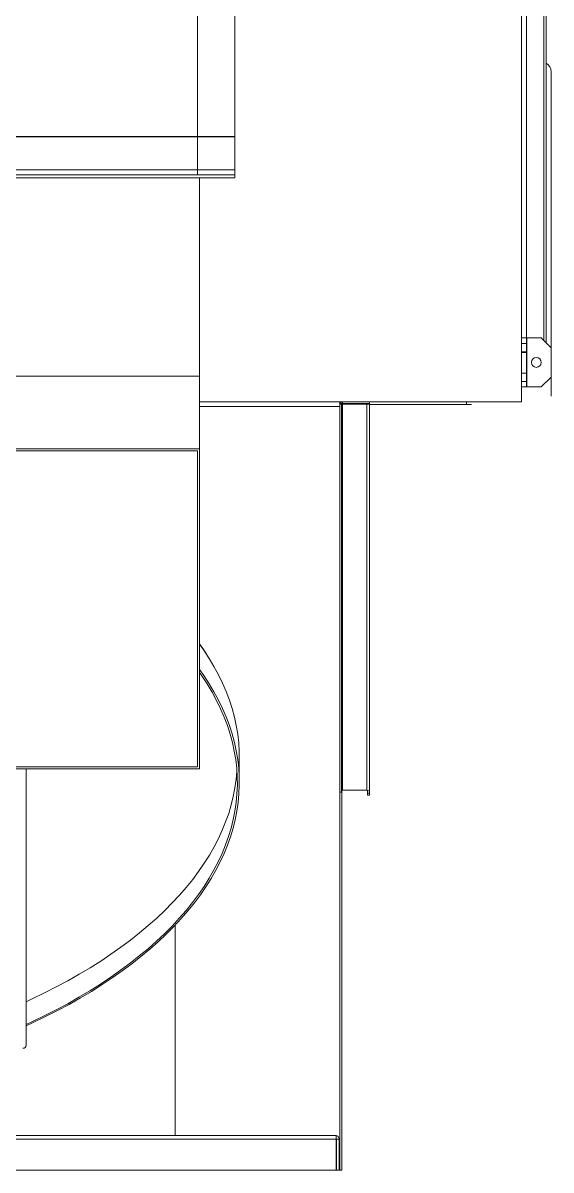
# Model space of a CAD drawing. Header units: millimetres. Extents: x 5343 to 29633, y -275 to 12336.
# Drawn here: x 17512 to 18050, y 2328 to 3497 of the extents above; entities that cross this region are included whole.
import ezdxf

# ---------------------------------------------------------------- set-up
doc = ezdxf.new("R2010")
doc.units = ezdxf.units.MM

msp = doc.modelspace()

# ---------------------------------------------------------------- linework, layer by layer
at = {"linetype": 'Continuous', "lineweight": 15}
for p, q in [((18019.5, 3111), (18019.5, 3663)), ((17689.5, 3381.1), (17689.5, 3581.1)), ((17727.5, 3543.3), (17727.5, 3381.1)), ((18024.5, 3548.6), (18024.5, 3176)), ((18042.1, 3548.6), (18042.1, 3173.4)), ((18044.5, 3548.6), (18044.5, 3171)), ((18049.5, 3447), (18049.5, 3166)), ((17689.5, 3381.1), (17089.5, 3381.1)), ((17089.5, 3380.8), (17689.5, 3380.8)), ((17727.5, 3381.1), (17689.5, 3381.1)), ((17689.5, 3380.8), (17689.5, 3381.1)), ((17689.5, 3380.8), (17689.5, 3347.2)), ((17689.5, 3380.8), (17727.5, 3380.8)), ((17727.5, 3380.8), (17727.5, 3347.2)), ((17727.5, 3342.1), (17051.5, 3342.1)), ((17689.5, 3347.2), (17089.5, 3347.2)), ((17089.5, 3347.1), (17689.5, 3347.1)), ((17089.5, 3342.1), (17689.5, 3342.1)), ((17689.5, 3347.1), (17689.5, 3347.2)), ((17727.5, 3347.2), (17689.5, 3347.2)), ((17689.5, 3342.1), (17689.5, 3347.1)), ((17727.5, 3347.1), (17689.5, 3347.1)), ((17727.5, 3342.1), (17689.5, 3342.1)), ((17727.5, 3347.2), (17727.5, 3347.1)), ((17727.5, 3347.1), (17727.5, 3342.1)), ((17727.5, 3342.1), (17727.5, 3339.1)), ((17727.5, 3339.1), (17051.5, 3339.1)), ((17691.5, 3137.1), (17691.5, 3339.1)), ((18019.5, 3176), (18024.5, 3176)), ((18024.5, 3170.2), (18019.5, 3170.2)), ((18024.5, 3126), (18024.5, 3176)), ((18039.5, 3176), (18024.9, 3176)), ((18024.9, 3126), (18024.9, 3176)), ((18049.5, 3166), (18039.5, 3176)), ((18019.5, 3161.7), (18024.5, 3161.7)), ((18024.5, 3161), (18019.5, 3161)), ((18024.9, 3163.3), (18024.5, 3163.3)), ((18024.5, 3161), (18024.9, 3161)), ((18049.5, 3136), (18049.5, 3166)), ((17691.5, 3137.1), (17087.5, 3137.1)), ((17691.5, 3137.1), (17691.5, 3063.1)), ((18024.5, 3140.2), (18019.5, 3140.2)), ((18019.5, 3131.7), (18024.5, 3131.7)), ((18024.9, 3141), (18024.5, 3141)), ((18039.5, 3126), (18049.5, 3136)), ((18049.5, 3136), (18049.5, 3116.7)), ((18019.5, 3126), (18024.5, 3126)), ((18039.5, 3126), (18024.9, 3126)), ((17691.5, 3111), (18019.5, 3111)), ((17834.5, 3108.5), (17834.5, 3111)), ((17836.6, 3109), (17834.5, 3109)), ((17834.5, 2713.3), (17834.5, 3108.5)), ((17836.2, 3108.5), (17834.5, 3108.5)), ((17836.5, 3108.5), (17836.2, 3108.5)), ((17836.2, 2713.3), (17836.2, 3108.5)), ((17836.5, 2713.3), (17836.5, 3108.5)), ((17836.5, 3108), (17837, 3108)), ((17836.6, 3109), (17836.6, 3111)), ((17837, 3109), (17836.6, 3109)), ((17837, 3109), (17837, 3111)), ((17864.5, 3109), (17837, 3109)), ((17837, 2715.3), (17837, 3108.5)), ((17862, 3108.5), (17837, 3108.5)), ((17862, 2715.3), (17862, 3108.5)), ((17864.5, 3108.5), (17862, 3108.5)), ((17864.5, 3111), (17864.5, 3109)), ((17864.5, 2713.3), (17864.5, 3108.5)), ((17864.5, 3108), (17963.5, 3108)), ((17963.5, 3108), (17963.5, 3111)), ((17968.5, 3108), (17963.5, 3108)), ((17691.5, 3106), (17834.5, 3106)), ((17834.5, 2328.5), (17834.5, 3106)), ((17834.5, 3106), (17834.5, 3106)), ((17691.5, 3063.1), (17087.5, 3063.1)), ((17689.5, 3061.1), (17089.5, 3061.1)), ((17689.5, 2739.1), (17689.5, 3061.1)), ((17691.5, 2737.1), (17691.5, 3063.1)), ((17837, 3069.1), (17836.5, 3069.1)), ((17837, 3066.7), (17836.5, 3066.7)), ((17691.5, 2864), (17695.8, 2857.9)), ((17695.8, 2857.9), (17701.2, 2849.6)), ((17701.2, 2849.6), (17706.2, 2841.2)), ((17706.2, 2841.2), (17710.8, 2832.8)), ((17691.5, 2838.2), (17695.8, 2832.1)), ((17691.5, 2835.2), (17693.9, 2831.8)), ((17693.9, 2831.8), (17699.3, 2823.5)), ((17695.8, 2832.1), (17701.2, 2823.8)), ((17710.8, 2832.8), (17714.9, 2824.3)), ((17699.3, 2823.5), (17704.3, 2815.1)), ((17701.2, 2823.8), (17706.2, 2815.4)), ((17714.9, 2824.3), (17718.6, 2815.7)), ((17718.6, 2815.7), (17721.9, 2807.1)), ((17704.3, 2815.1), (17708.9, 2806.7)), ((17706.2, 2815.4), (17710.8, 2807)), ((17708.9, 2806.7), (17713, 2798.2)), ((17710.8, 2807), (17714.9, 2798.4)), ((17721.9, 2807.1), (17724.7, 2798.5)), ((17713, 2798.2), (17716.7, 2789.7)), ((17714.9, 2798.4), (17718.6, 2789.9)), ((17724.7, 2798.5), (17727, 2789.8)), ((17716.7, 2789.7), (17719.9, 2781.1)), ((17718.6, 2789.9), (17721.9, 2781.3)), ((17719.9, 2781.1), (17722.7, 2772.5)), ((17721.9, 2781.3), (17724.7, 2772.6)), ((17727, 2789.8), (17728.9, 2781.1)), ((17728.9, 2781.1), (17730.4, 2772.4)), ((17722.7, 2772.5), (17725, 2763.8)), ((17724.7, 2772.6), (17727, 2764)), ((17730.4, 2772.4), (17731.4, 2763.6)), ((17725, 2763.8), (17726.9, 2755.2)), ((17727, 2764), (17728.9, 2755.3)), ((17731.4, 2763.6), (17731.9, 2754.9)), ((17726.9, 2755.2), (17728.4, 2746.5)), ((17728.4, 2746.5), (17729.4, 2737.7)), ((17728.9, 2755.3), (17730.4, 2746.5)), ((17730.4, 2746.5), (17731.4, 2737.8)), ((17731.9, 2754.9), (17732, 2748.8)), ((17732, 2722.9), (17732, 2748.8)), ((17087.5, 2737.1), (17691.5, 2737.1)), ((17089.5, 2739.1), (17689.5, 2739.1)), ((17515, 2737.1), (17515, 2455.5)), ((17729.6, 2734.6), (17728.9, 2726.4)), ((17729.4, 2737.7), (17729.9, 2729)), ((17731.4, 2737.8), (17731.9, 2729)), ((17728.9, 2726.4), (17727.6, 2717.7)), ((17729.9, 2729), (17730, 2720.3)), ((17731.9, 2729), (17732, 2720.3)), ((17727.6, 2717.7), (17725.9, 2709)), ((17729.6, 2711.6), (17728.8, 2702.8)), ((17730, 2720.3), (17729.6, 2711.6)), ((17731.6, 2711.5), (17730.8, 2702.8)), ((17732, 2720.3), (17731.6, 2711.5)), ((17834.5, 2328.5), (17834.5, 2713.3)), ((17836.5, 2713.3), (17834.5, 2713.3)), ((17836.5, 2328.5), (17836.5, 2713.3)), ((17837, 2715.3), (17862, 2715.3)), ((17862.5, 2713.3), (17862.5, 2715.2)), ((17862.5, 2713.3), (17862.5, 2712.3)), ((17862.5, 2712.3), (17862.5, 2710.2)), ((17864.5, 2712.3), (17862.5, 2712.3)), ((17864.5, 2713.3), (17864.5, 2712.3)), ((17864.5, 2710.2), (17864.5, 2712.3)), ((17723.8, 2700.4), (17721.2, 2691.7)), ((17725.9, 2709), (17723.8, 2700.4)), ((17728.8, 2702.8), (17727.6, 2694.1)), ((17730.8, 2702.8), (17729.5, 2694)), ((17862.5, 2710.2), (17864.5, 2710.2)), ((17721.2, 2691.7), (17718.1, 2683.1)), ((17727.6, 2694.1), (17725.8, 2685.4)), ((17729.5, 2694), (17727.8, 2685.3)), ((17718.1, 2683.1), (17714.6, 2674.6)), ((17723.7, 2676.8), (17721.1, 2668.1)), ((17725.7, 2676.6), (17723, 2668)), ((17725.8, 2685.4), (17723.7, 2676.8)), ((17727.8, 2685.3), (17725.7, 2676.6)), ((17710.7, 2666.1), (17706.3, 2657.6)), ((17714.6, 2674.6), (17710.7, 2666.1)), ((17721.1, 2668.1), (17718, 2659.6)), ((17723, 2668), (17720, 2659.4)), ((17706.3, 2657.6), (17701.5, 2649.2)), ((17718, 2659.6), (17714.5, 2651)), ((17720, 2659.4), (17716.5, 2650.8)), ((17696.3, 2640.9), (17690.6, 2632.6)), ((17701.5, 2649.2), (17696.3, 2640.9)), ((17710.6, 2642.5), (17706.2, 2634.1)), ((17712.5, 2642.3), (17708.1, 2633.8)), ((17714.5, 2651), (17710.6, 2642.5)), ((17716.5, 2650.8), (17712.5, 2642.3)), ((17690.6, 2632.6), (17684.5, 2624.5)), ((17706.2, 2634.1), (17701.4, 2625.7)), ((17708.1, 2633.8), (17703.3, 2625.4)), ((17684.5, 2624.5), (17678, 2616.4)), ((17696.1, 2617.4), (17690.4, 2609.1)), ((17698, 2617), (17692.3, 2608.8)), ((17701.4, 2625.7), (17696.1, 2617.4)), ((17703.3, 2625.4), (17698, 2617)), ((17671.1, 2608.4), (17663.7, 2600.5)), ((17678, 2616.4), (17671.1, 2608.4)), ((17690.4, 2609.1), (17684.3, 2601)), ((17692.3, 2608.8), (17686.2, 2600.6)), ((17663.7, 2600.5), (17656, 2592.7)), ((17684.3, 2601), (17677.8, 2592.9)), ((17686.2, 2600.6), (17679.7, 2592.5)), ((17647.9, 2585), (17639.3, 2577.4)), ((17656, 2592.7), (17647.9, 2585)), ((17670.9, 2584.9), (17663.5, 2577)), ((17672.7, 2584.5), (17665.3, 2576.5)), ((17677.8, 2592.9), (17670.9, 2584.9)), ((17679.7, 2592.5), (17672.7, 2584.5)), ((17639.3, 2577.4), (17630.4, 2569.9)), ((17663.5, 2577), (17655.8, 2569.2)), ((17665.3, 2576.5), (17657.6, 2568.7)), ((17666.8, 2363.5), (17666.8, 2578.1)), ((17621.1, 2562.6), (17611.4, 2555.4)), ((17630.4, 2569.9), (17621.1, 2562.6)), ((17647.6, 2561.5), (17639.1, 2553.9)), ((17649.4, 2561), (17640.8, 2553.4)), ((17655.8, 2569.2), (17647.6, 2561.5)), ((17657.6, 2568.7), (17649.4, 2561)), ((17601.3, 2548.3), (17590.9, 2541.3)), ((17611.4, 2555.4), (17601.3, 2548.3)), ((17639.1, 2553.9), (17630.1, 2546.5)), ((17640.8, 2553.4), (17631.8, 2545.9)), ((17590.9, 2541.3), (17580.1, 2534.5)), ((17620.8, 2539.1), (17611.1, 2531.9)), ((17622.5, 2538.6), (17612.7, 2531.3)), ((17630.1, 2546.5), (17620.8, 2539.1)), ((17631.8, 2545.9), (17622.5, 2538.6)), ((17568.9, 2527.8), (17557.5, 2521.3)), ((17580.1, 2534.5), (17568.9, 2527.8)), ((17601, 2524.8), (17590.6, 2517.9)), ((17602.6, 2524.2), (17592.2, 2517.3)), ((17611.1, 2531.9), (17601, 2524.8)), ((17612.7, 2531.3), (17602.6, 2524.2)), ((17545.6, 2515), (17533.5, 2508.8)), ((17557.5, 2521.3), (17545.6, 2515)), ((17590.6, 2517.9), (17579.8, 2511.1)), ((17592.2, 2517.3), (17581.4, 2510.4)), ((17521.1, 2502.7), (17515, 2499.9)), ((17533.5, 2508.8), (17521.1, 2502.7)), ((17568.7, 2504.4), (17557.2, 2497.9)), ((17570.2, 2503.8), (17558.7, 2497.2)), ((17579.8, 2511.1), (17568.7, 2504.4)), ((17581.4, 2510.4), (17570.2, 2503.8)), ((17545.4, 2491.6), (17533.3, 2485.4)), ((17546.8, 2490.9), (17534.7, 2484.7)), ((17557.2, 2497.9), (17545.4, 2491.6)), ((17558.7, 2497.2), (17546.8, 2490.9)), ((17520.8, 2479.4), (17515, 2476.7)), ((17522.2, 2478.6), (17515, 2475.3)), ((17533.3, 2485.4), (17520.8, 2479.4)), ((17534.7, 2484.7), (17522.2, 2478.6)), ((16318.4, 2363.5), (17830.7, 2363.5)), ((16318.5, 2360), (17830.5, 2360)), ((17830.5, 2360), (17830.5, 2328.5)), ((17830.5, 2360), (17831, 2360)), ((17831, 2360), (17831, 2328.5)), ((17833.6, 2360), (17831, 2360)), ((17833.6, 2360), (17833.6, 2328.5)), ((16318.5, 2328.5), (17830.5, 2328.5)), ((17831, 2328.5), (17830.5, 2328.5)), ((17833.6, 2328.5), (17831, 2328.5)), ((17834.5, 2328.5), (17833.6, 2328.5)), ((17836.5, 2328.5), (17834.5, 2328.5)), ((17834.5, 2328.5), (17834.5, 2328.5))]:
    msp.add_line(p, q, dxfattribs=at)
msp.add_circle((18034.5, 3151), 5.05, dxfattribs=at)
for centre, radius, start, end in [((18039.5, 3447), 10, 0, 60), ((17837, 3108.5), 2.5, 90, 180), ((17836.7, 3108.5), 0.47, 94.4019, 183.8113), ((17837, 3108.5), 0.5, 90, 180), ((17490.8, 2722.4), 245.9, 30.8623, 35.2944), ((17511.8, 2455.7), 3.19, 266.0657, 355.4326)]:
    msp.add_arc(centre, radius, start, end, dxfattribs=at)
msp.add_ellipse((17862, 2713.3), major_axis=(-2.5, 0), ratio=0.781286, start_param=3.141593, end_param=4.712389, dxfattribs=at)
for points in [[(17830.7, 2363.5), (17830.7, 2363.4), (17830.6, 2363.3), (17830.6, 2362.5), (17830.6, 2361.3), (17830.5, 2360.4), (17830.5, 2360)], [(17830.7, 2360.5), (17830.7, 2360.4), (17830.6, 2360.4), (17830.6, 2360.3), (17830.6, 2360.2), (17830.5, 2360), (17830.5, 2360)], [(17833.6, 2360), (17833.6, 2360.4), (17833.5, 2361.3), (17832.8, 2362.5), (17831.8, 2363.3), (17831.1, 2363.4), (17830.7, 2363.5)], [(17831, 2360), (17831, 2360), (17831, 2360.2), (17831, 2360.3), (17830.8, 2360.4), (17830.7, 2360.4), (17830.7, 2360.5)]]:
    msp.add_open_spline(points, degree=3, dxfattribs=at)

doc.saveas('drawing.dxf')
